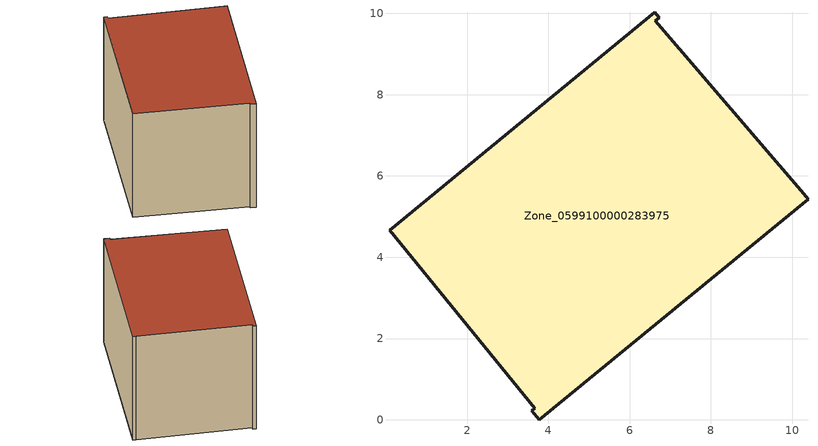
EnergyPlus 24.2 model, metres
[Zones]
Zone_0599100000283975
 floor ground (C_G): 3.67,0.28 0.09,4.67 6.62,10.03 6.73,9.89 6.63,9.81 10.28,5.56 10.39,5.43 3.78,0 3.59,0.23 z3.06
 wall outside (C_F): 10.39,5.43 10.28,5.56 6.63,9.81 6.73,9.89 6.62,10.03 0.09,4.67 3.67,0.28 3.59,0.23 3.78,0 10.39,5.43 z3.06:8.95
 roof outside (C_R): 0.09,4.67 3.67,0.28 3.59,0.23 3.78,0 10.39,5.43 10.28,5.56 6.63,9.81 6.73,9.89 6.62,10.03 z8.95
[BUILDING]
Pand.0599100000283975: North Axis=0; Terrain=City; Loads Convergence Tolerance Value=0.04; Temperature Convergence Tolerance Value=0.4; Solar Distribution=FullExterior; Maximum Number of Warmup Days=25; Minimum Number of Warmup Days=1
[Site:Location]
Rotterdam.The.Hague.AP_ZH_NLD Design_Conditions: Latitude=51.96; Longitude=4.45; Time Zone=1; Elevation=-4.5
[SITE:GROUNDTEMPERATURE:BUILDINGSURFACE]
18, 18, 18, 18, 18, 18, 18, 18, 18, 18, 18, 18
[MATERIAL] Thermal Absorptance=0.9; Solar Absorptance=0.7; Visible Absorptance=0.7
Name | Roughness | Thickness | Conductivity | Density | Specific Heat
G.TI.1946-1964 | MediumSmooth | 0.15 | 1 | 540 | 1210
F.TI.1946-1964 | Rough | 0.3 | 0.857143 | 1920 | 840
R.TI.1946-1964 | MediumRough | 0.2 | 0.277778 | 1500 | 1000
[CONSTRUCTION]
C_G: G.TI.1946-1964
C_F: F.TI.1946-1964
C_R: R.TI.1946-1964
[ZONE]
Zone_0599100000283975: Type=1; Multiplier=1; Ceiling Height=Autocalculate; Volume=Autocalculate; Floor Area=autocalculate; Part of Total Floor Area=Yes
[ZONEINFILTRATION:DESIGNFLOWRATE]
Infil_Zone_0599100000283975: Zone or ZoneList or Space or SpaceList=Zone_0599100000283975; Schedule=AlwaysOn; Design Flow Rate Calculation Method=Flow/Area; Flow Rate per Floor Area=0.003; Constant Term Coefficient=1; Temperature Term Coefficient=0; Velocity Term Coefficient=0; Velocity Squared Term Coefficient=0
[HVACTEMPLATE:ZONE:IDEALLOADSAIRSYSTEM]
Zone_0599100000283975: Maximum Heating Supply Air Temperature=50; Minimum Cooling Supply Air Temperature=13; Maximum Heating Supply Air Humidity Ratio=0.0156; Minimum Cooling Supply Air Humidity Ratio=0.0077; Heating Limit=NoLimit; Cooling Limit=NoLimit; Dehumidification Control Type=ConstantSensibleHeatRatio; Cooling Sensible Heat Ratio=0.7; Dehumidification Setpoint=60; Humidification Control Type=None; Humidification Setpoint=30; Outdoor Air Method=None; Outdoor Air Flow Rate per Person=0.00944; Outdoor Air Flow Rate per Zone Floor Area=0; Outdoor Air Flow Rate per Zone=0; Demand Controlled Ventilation Type=None; Outdoor Air Economizer Type=NoEconomizer; Heat Recovery Type=None; Sensible Heat Recovery Effectiveness=0.7; Latent Heat Recovery Effectiveness=0.65
[ZONECONTROL:THERMOSTAT]
ThermostatControl_Zone_0599100000283975: Zone or ZoneList=Zone_0599100000283975; Control Type Schedule=DualSetpointControlType; Control 1=Thermostat_Zone_0599100000283975; Temperature Difference Between Cutout And Setpoint=0
[THERMOSTATSETPOINT:DUALSETPOINT]
Thermostat_Zone_0599100000283975: Heating Setpoint Temperature Schedule=HeatingSetpoint_Zone_0599100000283975; Cooling Setpoint Temperature Schedule=CoolingSetpoint_Zone_0599100000283975
[SCHEDULE:COMPACT]
HeatingSetpoint_Zone_0599100000283975: Through: 12/31, For: AllDays, Until: 24:00, 21
CoolingSetpoint_Zone_0599100000283975: Through: 12/31, For: AllDays, Until: 24:00, 24
DualSetpointControlType: Through: 12/31, For: AllDays, Until: 24:00, 4
AlwaysOn: Through: 12/31, For: AllDays, Until: 24:00, 1
